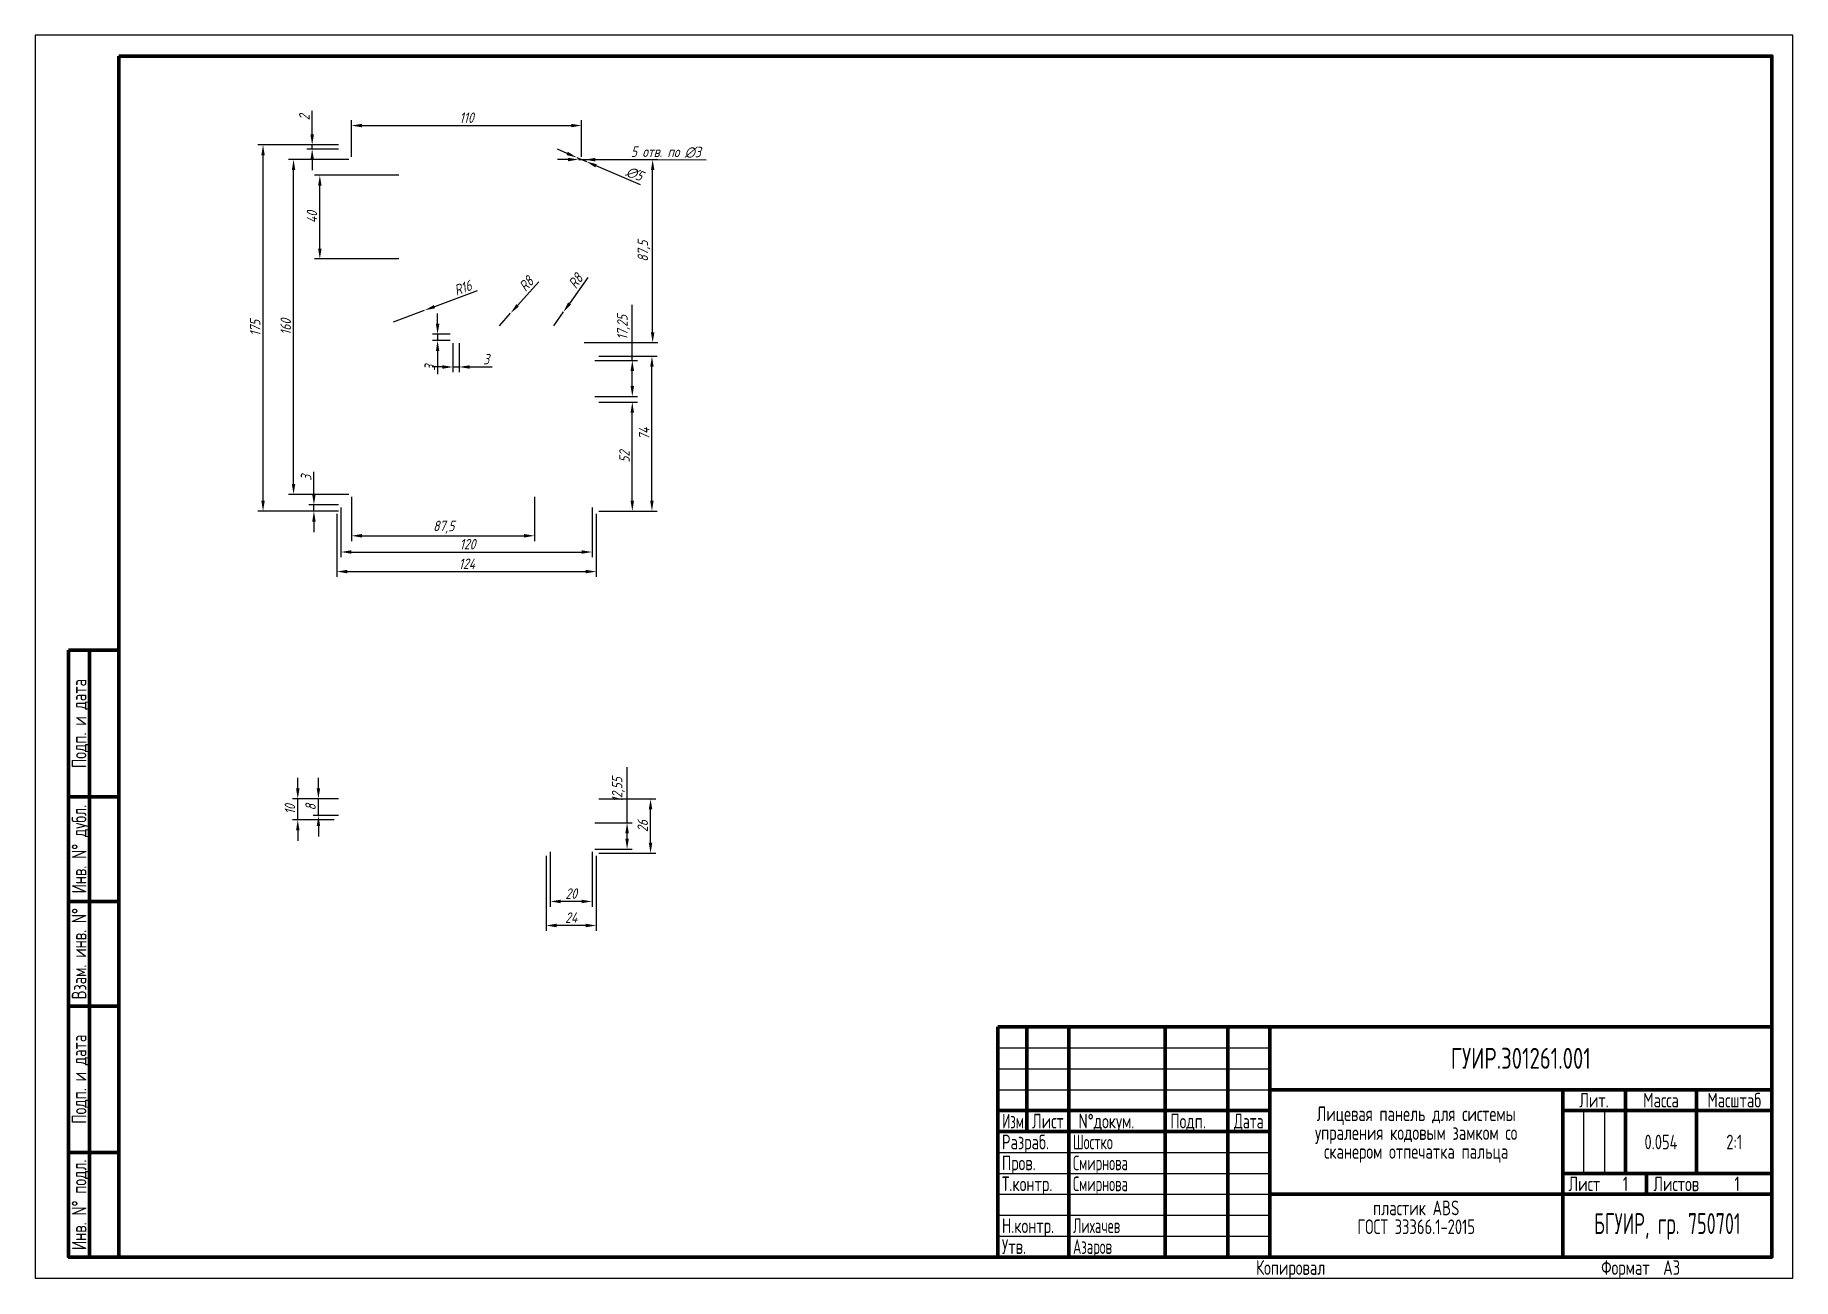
# Paper-space layout 'А3' of a CAD drawing. Header units: millimetres. Extents: x -3 to 417, y -3 to 294.
import ezdxf
from ezdxf.enums import TextEntityAlignment as Align

# ---------------------------------------------------------------- set-up
doc = ezdxf.new("R2010")
doc.units = ezdxf.units.MM
doc.layers.add('РАМКА', color=7, linetype='Continuous', lineweight=60)
doc.styles.get("Standard").update_dxf_attribs({"font": '', "oblique": 15})
doc.styles.add('СПДС', font='geniso.shx', dxfattribs={"width": 0.8})
doc.styles.get('Standard').set_extended_font_data('GOST type A')
doc.dimstyles.new('ISO-25', dxfattribs={"dimtxt": 2.5, "dimasz": 2.5, "dimexe": 1.25, "dimexo": 0.625, "dimtad": 1, "dimtxsty": 'Standard', "dimcen": 2.5, "dimadec": 0, "dimazin": 0, "dimtfac": 1, "dimtmove": 0, "dimatfit": 3, "dimfxl": 1, "dimarcsym": 0})

# ---------------------------------------------------------------- blocks, each defined once
blk = doc.blocks.new('*U7')
at = {"color": 0, "linetype": 'Continuous', "lineweight": 25}
blk.add_lwpolyline([(-420, 0), (0, 0), (0, 297), (-420, 297)], close=True, dxfattribs=at)
at = {"color": 0, "linetype": 'Continuous', "lineweight": -2}
for points in [[(-400, 292), (-5, 292), (-5, 5), (-400, 5)], [(-412, 150), (-407, 150), (-407, 115), (-412, 115)], [(-407, 115), (-400, 115), (-400, 150), (-407, 150)], [(-412, 115), (-407, 115), (-407, 90), (-412, 90)], [(-407, 115), (-400, 115), (-400, 90), (-407, 90)], [(-412, 90), (-407, 90), (-407, 65), (-412, 65)], [(-407, 90), (-400, 90), (-400, 65), (-407, 65)], [(-412, 65), (-407, 65), (-407, 30), (-412, 30)], [(-407, 30), (-400, 30), (-400, 65), (-407, 65)], [(-412, 30), (-407, 30), (-407, 5), (-412, 5)], [(-407, 30), (-400, 30), (-400, 5), (-407, 5)]]:
    blk.add_lwpolyline(points, close=True, dxfattribs=at)
at = {"color": 0, "linetype": 'Continuous', "lineweight": 20, "style": 'СПДС', "width": 0.8}
for s, p in [('Подп. и дата', (-409.5, 132.5)), ('Инв. N%%D дубл.', (-409.5, 102.5)), ('Взам. инв. N%%D', (-409.5, 77.5)), ('Подп. и дата', (-409.5, 47.5)), ('Инв. N%%D подл.', (-409.5, 17.5))]:
    blk.add_text(s, height=3.5, rotation=90, dxfattribs=at).set_placement(p, align=Align.MIDDLE_CENTER)
blk = doc.blocks.new('*U4')
at = {"color": 0, "linetype": 'Continuous', "lineweight": -2}
for p, q in [((-178, 55), (-178, 30)), ((-168, 55), (-168, 0)), ((-145, 55), (-145, 0)), ((-130, 55), (-130, 0)), ((-120, 55), (-120, 0)), ((-120, 40), (0, 40)), ((-50, 40), (-50, 0)), ((-35, 40), (-35, 20)), ((-18, 40), (-18, 20)), ((-185, 35), (-120, 35)), ((0, 35), (-50, 35)), ((-185, 30), (-120, 30)), ((0, 20), (-50, 20)), ((-30, 20), (-30, 15)), ((0, 15), (-120, 15))]:
    blk.add_line(p, q, dxfattribs=at)
at = {"color": 0, "linetype": 'Continuous', "lineweight": 20}
for p, q in [((-185, 50), (-120, 50)), ((-185, 45), (-120, 45)), ((-185, 40), (-120, 40)), ((-45, 35), (-45, 20)), ((-40, 35), (-40, 20)), ((-185, 25), (-120, 25)), ((-185, 20), (-120, 20)), ((-185, 15), (-120, 15)), ((-185, 10), (-120, 10)), ((-185, 5), (-120, 5))]:
    blk.add_line(p, q, dxfattribs=at)
at = {"color": 0, "linetype": 'Continuous', "lineweight": -2}
blk.add_lwpolyline([(-185, 55), (0, 55), (0, 0), (-185, 0)], close=True, dxfattribs=at)
at = {"color": 0, "linetype": 'Continuous', "lineweight": 20, "style": 'СПДС'}
for s, width, p in [('Лит.', 0.8, (-42.5, 37.5)), ('Масса', 0.8, (-26.5, 37.5)), ('Масштаб', 0.8, (-9, 37.5)), ('Изм.', 0.7, (-181, 32.5)), ('Лист', 0.8, (-173, 32.5)), ('N%%Dдокум.', 0.8, (-159, 32.5)), ('Подп.', 0.8, (-139.5, 32.5)), ('Дата', 0.75, (-125, 32.5)), ('Лист', 0.8, (-44.82, 17.5)), ('Листов', 0.8, (-22.86, 17.5)), ('Копировал', 0.8, (-115, -2.5)), ('Формат', 0.8, (-35, -2.5))]:
    blk.add_text(s, height=3.5, dxfattribs=dict(at, width=width)).set_placement(p, align=Align.MIDDLE_CENTER)
at = {"color": 0, "linetype": 'Continuous', "lineweight": 20, "style": 'СПДС', "flags": 8}
for tag, height, width, p in [('IZM1', 3.5, 0.8, (-181.5, 50.75)), ('LIST1', 3.5, 0.8, (-173, 50.75)), ('NDOC1', 3.5, 0.7, (-157, 50.75)), ('DAT1', 3.5, 0.6, (-125, 50.75)), ('IZM2', 3.5, 0.8, (-181.5, 45.75)), ('LIST2', 3.5, 0.8, (-173, 45.75)), ('NDOC2', 3.5, 0.7, (-157, 45.75)), ('DAT2', 3.5, 0.6, (-125, 45.75)), ('OBOZNACHEN', 5, 0.8, (-60, 45)), ('IZM3', 3.5, 0.8, (-181.5, 40.75)), ('LIST3', 3.5, 0.8, (-173, 40.75)), ('NDOC3', 3.5, 0.7, (-157, 40.75)), ('DAT3', 3.5, 0.6, (-125, 40.75)), ('IZM4', 3.5, 0.8, (-181.5, 35.75)), ('LIST4', 3.5, 0.8, (-173, 35.75)), ('NDOC4', 3.5, 0.7, (-157, 35.75)), ('DAT4', 3.5, 0.6, (-125, 35.75)), ('NAME-PRODUKT1', 3.5, 0.8, (-85, 32.5)), ('NAME-PRODUKT2', 3.5, 0.8, (-85, 28)), ('DATE1', 3.5, 0.6, (-125, 25.75)), ('NAME-PRODUKT3', 3.5, 0.8, (-85, 23.5)), ('DATE2', 3.5, 0.6, (-125, 20.75)), ('DATE3', 3.5, 0.6, (-125, 15.75)), ('NAME-DOCUMENT', 3.5, 0.8, (-84.97, 16.5)), ('DATE4', 3.5, 0.6, (-125, 10.75)), ('NAME-MAT1', 3.5, 0.8, (-85, 10)), ('DATE5', 3.5, 0.6, (-125, 5.75)), ('NAME-MAT2', 3.5, 0.8, (-85, 5.5)), ('ORGANIZATION', 5, 0.7, (-25, 5.5)), ('ORGANIZATION1', 3.5, 0.8, (-25, 8)), ('DATE6', 3.5, 0.6, (-125, 0.75)), ('NAME-MAT3', 3.5, 0.8, (-85, 1)), ('ORGANIZATION2', 3.5, 0.8, (-25, 3))]:
    blk.add_attdef(tag, text='', height=height, dxfattribs=dict(at, width=width)).set_placement(p, align=Align.CENTER)
for tag, p, width in [('JOB1', (-184, 25.75), 0.8), ('NAME1', (-167, 25.75), 0.7), ('JOB2', (-184, 20.75), 0.8), ('NAME2', (-167, 20.75), 0.7), ('JOB3', (-184, 15.75), 0.8), ('NAME3', (-167, 15.75), 0.7), ('JOB4', (-184, 10.75), 0.8), ('NAME4', (-167, 10.75), 0.7), ('JOB5', (-184, 5.75), 0.8), ('NAME5', (-167, 5.75), 0.7), ('JOB6', (-184, 0.75), 0.8), ('NAME6', (-167, 0.75), 0.7), ('FORMAT', (-25.97, -4.25), 0.8)]:
    blk.add_attdef(tag, p, '', height=3.5, dxfattribs=dict(at, width=width))
at = {"color": 0, "linetype": 'Continuous', "lineweight": 20, "style": 'СПДС', "width": 0.8, "flags": 8}
for tag, p in [('STAGE', (-47.5, 27.5)), ('MASSA', (-26.5, 27.5)), ('SCALE', (-9, 27.5)), ('LIST', (-35, 17.5)), ('LISTS', (-8.32, 17.5))]:
    blk.add_attdef(tag, text='', height=3.5, dxfattribs=at).set_placement(p, align=Align.MIDDLE_CENTER)
blk = doc.blocks.new('*D17')
at = {"color": 0, "lineweight": -2, "transparency": 16777216}
for p, q in [((117.17, 234.94), (112.1, 229.29)), ((107.77, 224.44), (110.44, 227.42))]:
    blk.add_line(p, q, dxfattribs=at)
at = {"color": 0, "transparency": 16777216}
blk.add_solid([(111.79, 229.56), (112.41, 229.01), (110.44, 227.42)], dxfattribs=at)
at = {"layer": 'Defpoints', "color": 0, "transparency": 16777216}
for p in [(110.44, 227.42), (107.77, 224.44)]:
    blk.add_point(p, dxfattribs=at)
at = {"color": 0, "transparency": 16777216, "insert": (114.18, 234.42), "char_height": 2.5, "attachment_point": 5, "rotation": 48.1353}
blk.add_mtext('R8', dxfattribs=at)
blk = doc.blocks.new('*D18')
at = {"color": 0, "lineweight": -2, "transparency": 16777216}
for p, q in [((128.88, 235.97), (124.51, 229.76)), ((120.77, 224.44), (123.07, 227.72))]:
    blk.add_line(p, q, dxfattribs=at)
at = {"color": 0, "transparency": 16777216}
blk.add_solid([(124.17, 230), (124.85, 229.52), (123.07, 227.72)], dxfattribs=at)
at = {"layer": 'Defpoints', "color": 0, "transparency": 16777216}
for p in [(123.07, 227.72), (120.77, 224.44)]:
    blk.add_point(p, dxfattribs=at)
at = {"color": 0, "transparency": 16777216, "insert": (125.97, 235.1), "char_height": 2.5, "attachment_point": 5, "rotation": 54.866}
blk.add_mtext('R8', dxfattribs=at)
blk = doc.blocks.new('*D19')
at = {"color": 0, "lineweight": -2, "transparency": 16777216}
for p, q in [((102.42, 232.74), (92.25, 228.98)), ((82.44, 225.36), (89.9, 228.12))]:
    blk.add_line(p, q, dxfattribs=at)
at = {"color": 0, "transparency": 16777216}
blk.add_solid([(92.1, 229.37), (92.39, 228.59), (89.9, 228.12)], dxfattribs=at)
at = {"layer": 'Defpoints', "color": 0, "transparency": 16777216}
for p in [(89.9, 228.12), (82.44, 225.36)]:
    blk.add_point(p, dxfattribs=at)
at = {"color": 0, "transparency": 16777216, "insert": (99.02, 233.48), "char_height": 2.5, "attachment_point": 5, "rotation": 20.2607}
blk.add_mtext('R16', dxfattribs=at)
blk = doc.blocks.new('*D20')
at = {"color": 0, "lineweight": -2, "transparency": 16777216}
for p, q in [((83.76, 260.38), (63.6, 260.38)), ((64.85, 242.88), (64.85, 257.88)), ((83.76, 240.38), (63.6, 240.38))]:
    blk.add_line(p, q, dxfattribs=at)
at = {"color": 0, "transparency": 16777216}
for points in [[(64.44, 257.88), (65.27, 257.88), (64.85, 260.38)], [(64.44, 242.88), (65.27, 242.88), (64.85, 240.38)]]:
    blk.add_solid(points, dxfattribs=at)
at = {"layer": 'Defpoints', "color": 0, "transparency": 16777216}
for p in [(64.85, 260.38), (84.38, 260.38), (84.38, 240.38)]:
    blk.add_point(p, dxfattribs=at)
at = {"color": 0, "transparency": 16777216, "insert": (62.98, 250.38), "char_height": 2.5, "attachment_point": 5, "rotation": 90}
blk.add_mtext('40', dxfattribs=at)
blk = doc.blocks.new('*D21')
at = {"color": 0, "lineweight": -2, "transparency": 16777216}
for p, q in [((68.28, 267.63), (50.03, 267.63)), ((51.28, 182.63), (51.28, 265.13)), ((68.28, 180.13), (50.03, 180.13))]:
    blk.add_line(p, q, dxfattribs=at)
at = {"color": 0, "transparency": 16777216}
for points in [[(50.87, 265.13), (51.7, 265.13), (51.28, 267.63)], [(50.87, 182.63), (51.7, 182.63), (51.28, 180.13)]]:
    blk.add_solid(points, dxfattribs=at)
at = {"layer": 'Defpoints', "color": 0, "transparency": 16777216}
for p in [(51.28, 267.63), (68.91, 267.63), (68.91, 180.13)]:
    blk.add_point(p, dxfattribs=at)
at = {"color": 0, "transparency": 16777216, "insert": (49.41, 223.88), "char_height": 2.5, "attachment_point": 5, "rotation": 90}
blk.add_mtext('175', dxfattribs=at)
blk = doc.blocks.new('*D22')
at = {"color": 0, "lineweight": -2, "transparency": 16777216}
for p, q in [((63.44, 184.13), (63.44, 189.54)), ((69.28, 181.63), (62.19, 181.63)), ((63.44, 180.13), (63.44, 181.63)), ((69.28, 180.13), (62.19, 180.13)), ((63.44, 177.63), (63.44, 175.13))]:
    blk.add_line(p, q, dxfattribs=at)
at = {"color": 0, "transparency": 16777216}
for points in [[(63.02, 184.13), (63.86, 184.13), (63.44, 181.63)], [(63.02, 177.63), (63.86, 177.63), (63.44, 180.13)]]:
    blk.add_solid(points, dxfattribs=at)
at = {"layer": 'Defpoints', "color": 0, "transparency": 16777216}
for p in [(63.44, 181.63), (69.91, 181.63), (69.91, 180.13)]:
    blk.add_point(p, dxfattribs=at)
at = {"color": 0, "transparency": 16777216, "insert": (61.57, 188.09), "char_height": 2.5, "attachment_point": 5, "rotation": 90}
blk.add_mtext('3', dxfattribs=at)
blk = doc.blocks.new('*D23')
at = {"color": 0, "lineweight": -2, "transparency": 16777216}
for p, q in [((68.91, 179.5), (68.91, 164.42)), ((130.91, 179.5), (130.91, 164.42)), ((71.41, 165.67), (128.41, 165.67))]:
    blk.add_line(p, q, dxfattribs=at)
at = {"color": 0, "transparency": 16777216}
for points in [[(71.41, 166.09), (71.41, 165.26), (68.91, 165.67)], [(128.41, 166.09), (128.41, 165.26), (130.91, 165.67)]]:
    blk.add_solid(points, dxfattribs=at)
at = {"layer": 'Defpoints', "color": 0, "transparency": 16777216}
for p in [(68.91, 180.13), (130.91, 180.13), (130.91, 165.67)]:
    blk.add_point(p, dxfattribs=at)
at = {"color": 0, "transparency": 16777216, "insert": (100, 167.55), "char_height": 2.5, "attachment_point": 5}
blk.add_mtext('124', dxfattribs=at)
blk = doc.blocks.new('*D24')
at = {"color": 0, "lineweight": -2, "transparency": 16777216}
for p, q in [((69.91, 181), (69.91, 169.1)), ((129.91, 181), (129.91, 169.1)), ((72.41, 170.35), (127.41, 170.35))]:
    blk.add_line(p, q, dxfattribs=at)
at = {"color": 0, "transparency": 16777216}
for points in [[(72.41, 170.77), (72.41, 169.94), (69.91, 170.35)], [(127.41, 170.77), (127.41, 169.94), (129.91, 170.35)]]:
    blk.add_solid(points, dxfattribs=at)
at = {"layer": 'Defpoints', "color": 0, "transparency": 16777216}
for p in [(69.91, 181.63), (129.91, 181.63), (129.91, 170.35)]:
    blk.add_point(p, dxfattribs=at)
at = {"color": 0, "transparency": 16777216, "insert": (100.15, 172.23), "char_height": 2.5, "attachment_point": 5}
blk.add_mtext('120', dxfattribs=at)
blk = doc.blocks.new('*D25')
at = {"color": 0, "lineweight": -2, "transparency": 16777216}
for p, q in [((96.66, 220.25), (96.66, 213.32)), ((98.16, 220.25), (98.16, 213.32)), ((94.16, 214.57), (91.66, 214.57)), ((96.66, 214.57), (98.16, 214.57)), ((100.66, 214.57), (106.07, 214.57))]:
    blk.add_line(p, q, dxfattribs=at)
at = {"color": 0, "transparency": 16777216}
for points in [[(94.16, 214.98), (94.16, 214.15), (96.66, 214.57)], [(100.66, 214.98), (100.66, 214.15), (98.16, 214.57)]]:
    blk.add_solid(points, dxfattribs=at)
at = {"layer": 'Defpoints', "color": 0, "transparency": 16777216}
for p in [(96.66, 220.88), (98.16, 220.88), (98.16, 214.57)]:
    blk.add_point(p, dxfattribs=at)
at = {"color": 0, "transparency": 16777216, "insert": (104.61, 216.44), "char_height": 2.5, "attachment_point": 5}
blk.add_mtext('3', dxfattribs=at)
blk = doc.blocks.new('*D26')
at = {"color": 0, "lineweight": -2, "transparency": 16777216}
for p, q in [((92.99, 224.88), (92.99, 227.38)), ((96.03, 222.38), (91.74, 222.38)), ((96.03, 220.88), (91.74, 220.88)), ((92.99, 222.38), (92.99, 220.88)), ((92.99, 218.38), (92.99, 212.88))]:
    blk.add_line(p, q, dxfattribs=at)
at = {"color": 0, "transparency": 16777216}
for points in [[(92.58, 224.88), (93.41, 224.88), (92.99, 222.38)], [(92.58, 218.38), (93.41, 218.38), (92.99, 220.88)]]:
    blk.add_solid(points, dxfattribs=at)
at = {"layer": 'Defpoints', "color": 0, "transparency": 16777216}
for p in [(92.99, 220.88), (96.66, 222.38), (96.66, 220.88)]:
    blk.add_point(p, dxfattribs=at)
at = {"color": 0, "transparency": 16777216, "insert": (91.12, 214.38), "char_height": 2.5, "attachment_point": 5, "rotation": 90}
blk.add_mtext('3', dxfattribs=at)
blk = doc.blocks.new('*D27')
at = {"color": 0, "lineweight": -2, "transparency": 16777216}
for p, q in [((131.53, 217.13), (145.46, 217.13)), ((144.21, 182.63), (144.21, 214.63)), ((131.53, 180.13), (145.46, 180.13))]:
    blk.add_line(p, q, dxfattribs=at)
at = {"color": 0, "transparency": 16777216}
for points in [[(143.79, 214.63), (144.62, 214.63), (144.21, 217.13)], [(143.79, 182.63), (144.62, 182.63), (144.21, 180.13)]]:
    blk.add_solid(points, dxfattribs=at)
at = {"layer": 'Defpoints', "color": 0, "transparency": 16777216}
for p in [(130.91, 217.13), (144.21, 217.13), (130.91, 180.13)]:
    blk.add_point(p, dxfattribs=at)
at = {"color": 0, "transparency": 16777216, "insert": (142.33, 198.63), "char_height": 2.5, "attachment_point": 5, "rotation": 90}
blk.add_mtext('74', dxfattribs=at)
blk = doc.blocks.new('*D28')
at = {"color": 0, "lineweight": -2, "transparency": 16777216}
for p, q in [((131.53, 206.13), (140.77, 206.13)), ((139.52, 182.63), (139.52, 203.63)), ((131.53, 180.13), (140.77, 180.13))]:
    blk.add_line(p, q, dxfattribs=at)
at = {"color": 0, "transparency": 16777216}
for points in [[(139.1, 203.63), (139.93, 203.63), (139.52, 206.13)], [(139.1, 182.63), (139.93, 182.63), (139.52, 180.13)]]:
    blk.add_solid(points, dxfattribs=at)
at = {"layer": 'Defpoints', "color": 0, "transparency": 16777216}
for p in [(130.91, 206.13), (139.52, 206.13), (130.91, 180.13)]:
    blk.add_point(p, dxfattribs=at)
at = {"color": 0, "transparency": 16777216, "insert": (137.64, 193.13), "char_height": 2.5, "attachment_point": 5, "rotation": 90}
blk.add_mtext('52', dxfattribs=at)
blk = doc.blocks.new('*D29')
at = {"color": 0, "lineweight": -2, "transparency": 16777216}
for p, q in [((124.16, 264.14), (121.66, 264.16)), ((126.66, 264.13), (128.16, 264.12)), ((157.18, 263.97), (130.66, 264.11))]:
    blk.add_line(p, q, dxfattribs=at)
at = {"color": 0, "transparency": 16777216}
for points in [[(124.16, 264.56), (124.15, 263.73), (126.66, 264.13)], [(130.66, 264.53), (130.65, 263.69), (128.16, 264.12)]]:
    blk.add_solid(points, dxfattribs=at)
at = {"layer": 'Defpoints', "color": 0, "transparency": 16777216}
for p in [(126.66, 264.13), (128.16, 264.12)]:
    blk.add_point(p, dxfattribs=at)
at = {"color": 0, "transparency": 16777216, "insert": (147.54, 265.9), "char_height": 2.5, "attachment_point": 5, "rotation": 359.6968}
blk.add_mtext('5 отв. по ∅3', dxfattribs=at)
blk = doc.blocks.new('*D30')
at = {"color": 0, "lineweight": -2, "transparency": 16777216}
for p, q in [((123.96, 265.6), (121.66, 266.59)), ((126.26, 264.62), (128.55, 263.64)), ((141.47, 258.11), (130.85, 262.65))]:
    blk.add_line(p, q, dxfattribs=at)
at = {"color": 0, "transparency": 16777216}
for points in [[(124.12, 265.99), (123.79, 265.22), (126.26, 264.62)], [(131.02, 263.03), (130.69, 262.27), (128.55, 263.64)]]:
    blk.add_solid(points, dxfattribs=at)
at = {"layer": 'Defpoints', "color": 0, "transparency": 16777216}
for p in [(126.26, 264.62), (128.55, 263.64)]:
    blk.add_point(p, dxfattribs=at)
at = {"color": 0, "transparency": 16777216, "insert": (140.07, 260.75), "char_height": 2.5, "attachment_point": 5, "rotation": 336.8362}
blk.add_mtext('∅5', dxfattribs=at)
blk = doc.blocks.new('*D31')
at = {"color": 0, "lineweight": -2, "transparency": 16777216}
for p, q in [((118.91, 97.73), (118.91, 79.85)), ((130.91, 97.73), (130.91, 79.85)), ((128.41, 81.1), (121.41, 81.1))]:
    blk.add_line(p, q, dxfattribs=at)
at = {"color": 0, "transparency": 16777216}
for points in [[(121.41, 81.52), (121.41, 80.69), (118.91, 81.1)], [(128.41, 81.52), (128.41, 80.69), (130.91, 81.1)]]:
    blk.add_solid(points, dxfattribs=at)
at = {"layer": 'Defpoints', "color": 0, "transparency": 16777216}
for p in [(118.91, 98.36), (130.91, 98.36), (118.91, 81.1)]:
    blk.add_point(p, dxfattribs=at)
at = {"color": 0, "transparency": 16777216, "insert": (124.91, 82.98), "char_height": 2.5, "attachment_point": 5}
blk.add_mtext('24', dxfattribs=at)
blk = doc.blocks.new('*D32')
at = {"color": 0, "lineweight": -2, "transparency": 16777216}
for p, q in [((119.91, 98.73), (119.91, 85.6)), ((129.91, 98.73), (129.91, 85.6)), ((127.41, 86.85), (122.41, 86.85))]:
    blk.add_line(p, q, dxfattribs=at)
at = {"color": 0, "transparency": 16777216}
for points in [[(122.41, 87.27), (122.41, 86.43), (119.91, 86.85)], [(127.41, 87.27), (127.41, 86.43), (129.91, 86.85)]]:
    blk.add_solid(points, dxfattribs=at)
at = {"layer": 'Defpoints', "color": 0, "transparency": 16777216}
for p in [(119.91, 99.36), (129.91, 99.36), (119.91, 86.85)]:
    blk.add_point(p, dxfattribs=at)
at = {"color": 0, "transparency": 16777216, "insert": (124.91, 88.72), "char_height": 2.5, "attachment_point": 5}
blk.add_mtext('20', dxfattribs=at)
blk = doc.blocks.new('*D33')
at = {"color": 0, "lineweight": -2, "transparency": 16777216}
for p, q in [((59.58, 113.86), (59.58, 116.36)), ((68.28, 111.36), (58.33, 111.36)), ((59.58, 106.36), (59.58, 111.36)), ((68.28, 106.36), (58.33, 106.36)), ((59.58, 103.86), (59.58, 101.36))]:
    blk.add_line(p, q, dxfattribs=at)
at = {"color": 0, "transparency": 16777216}
for points in [[(59.17, 113.86), (60, 113.86), (59.58, 111.36)], [(59.17, 103.86), (60, 103.86), (59.58, 106.36)]]:
    blk.add_solid(points, dxfattribs=at)
at = {"layer": 'Defpoints', "color": 0, "transparency": 16777216}
for p in [(59.58, 111.36), (68.91, 111.36), (68.91, 106.36)]:
    blk.add_point(p, dxfattribs=at)
at = {"color": 0, "transparency": 16777216, "insert": (57.71, 108.86), "char_height": 2.5, "attachment_point": 5, "rotation": 90}
blk.add_mtext('10', dxfattribs=at)
blk = doc.blocks.new('*D34')
at = {"color": 0, "lineweight": -2, "transparency": 16777216}
for p, q in [((131.53, 111.36), (145.13, 111.36)), ((143.88, 100.86), (143.88, 108.86)), ((131.53, 98.36), (145.13, 98.36))]:
    blk.add_line(p, q, dxfattribs=at)
at = {"color": 0, "transparency": 16777216}
for points in [[(143.46, 108.86), (144.29, 108.86), (143.88, 111.36)], [(143.46, 100.86), (144.29, 100.86), (143.88, 98.36)]]:
    blk.add_solid(points, dxfattribs=at)
at = {"layer": 'Defpoints', "color": 0, "transparency": 16777216}
for p in [(130.91, 111.36), (143.88, 111.36), (130.91, 98.36)]:
    blk.add_point(p, dxfattribs=at)
at = {"color": 0, "transparency": 16777216, "insert": (142, 104.86), "char_height": 2.5, "attachment_point": 5, "rotation": 90}
blk.add_mtext('26', dxfattribs=at)
blk = doc.blocks.new('*D35')
at = {"color": 0, "lineweight": -2, "transparency": 16777216}
for p, q in [((139.52, 216.13), (139.52, 229.46)), ((130.53, 216.13), (140.77, 216.13)), ((139.52, 210), (139.52, 213.63)), ((130.53, 207.5), (140.77, 207.5))]:
    blk.add_line(p, q, dxfattribs=at)
at = {"color": 0, "transparency": 16777216}
for points in [[(139.1, 213.63), (139.93, 213.63), (139.52, 216.13)], [(139.1, 210), (139.93, 210), (139.52, 207.5)]]:
    blk.add_solid(points, dxfattribs=at)
at = {"layer": 'Defpoints', "color": 0, "transparency": 16777216}
for p in [(129.91, 216.13), (139.52, 216.13), (129.91, 207.5)]:
    blk.add_point(p, dxfattribs=at)
at = {"color": 0, "transparency": 16777216, "insert": (137.43, 224.04), "char_height": 2.5, "attachment_point": 5, "rotation": 90}
blk.add_mtext('17,25', dxfattribs=at)
blk = doc.blocks.new('*D36')
at = {"color": 0, "lineweight": -2, "transparency": 16777216}
for p, q in [((138.27, 105.63), (138.27, 118.96)), ((130.53, 105.63), (139.52, 105.63)), ((138.27, 101.86), (138.27, 103.13)), ((130.53, 99.36), (139.52, 99.36))]:
    blk.add_line(p, q, dxfattribs=at)
at = {"color": 0, "transparency": 16777216}
for points in [[(137.85, 103.13), (138.69, 103.13), (138.27, 105.63)], [(137.85, 101.86), (138.69, 101.86), (138.27, 99.36)]]:
    blk.add_solid(points, dxfattribs=at)
at = {"layer": 'Defpoints', "color": 0, "transparency": 16777216}
for p in [(129.91, 105.63), (138.27, 105.63), (129.91, 99.36)]:
    blk.add_point(p, dxfattribs=at)
at = {"color": 0, "transparency": 16777216, "insert": (136.19, 113.55), "char_height": 2.5, "attachment_point": 5, "rotation": 90}
blk.add_mtext('12,55', dxfattribs=at)
blk = doc.blocks.new('*D37')
at = {"color": 0, "lineweight": -2, "transparency": 16777216}
for p, q in [((71.78, 264.13), (57.33, 264.13)), ((58.58, 186.63), (58.58, 261.63)), ((71.78, 184.13), (57.33, 184.13))]:
    blk.add_line(p, q, dxfattribs=at)
at = {"color": 0, "transparency": 16777216}
for points in [[(58.16, 261.63), (58.99, 261.63), (58.58, 264.13)], [(58.16, 186.63), (58.99, 186.63), (58.58, 184.13)]]:
    blk.add_solid(points, dxfattribs=at)
at = {"layer": 'Defpoints', "color": 0, "transparency": 16777216}
for p in [(58.58, 264.13), (72.41, 264.13), (72.41, 184.13)]:
    blk.add_point(p, dxfattribs=at)
at = {"color": 0, "transparency": 16777216, "insert": (56.7, 224.13), "char_height": 2.5, "attachment_point": 5, "rotation": 90}
blk.add_mtext('160', dxfattribs=at)
blk = doc.blocks.new('*D38')
at = {"color": 0, "lineweight": -2, "transparency": 16777216}
for p, q in [((63.02, 270.13), (63.02, 275.81)), ((69.28, 267.63), (61.77, 267.63)), ((69.28, 266.63), (61.77, 266.63)), ((63.02, 266.63), (63.02, 267.63)), ((63.02, 264.13), (63.02, 261.63))]:
    blk.add_line(p, q, dxfattribs=at)
at = {"color": 0, "transparency": 16777216}
for points in [[(62.61, 270.13), (63.44, 270.13), (63.02, 267.63)], [(62.61, 264.13), (63.44, 264.13), (63.02, 266.63)]]:
    blk.add_solid(points, dxfattribs=at)
at = {"layer": 'Defpoints', "color": 0, "transparency": 16777216}
for p in [(63.02, 267.63), (69.91, 267.63), (69.91, 266.63)]:
    blk.add_point(p, dxfattribs=at)
at = {"color": 0, "transparency": 16777216, "insert": (61.15, 274.22), "char_height": 2.5, "attachment_point": 5, "rotation": 90}
blk.add_mtext('2', dxfattribs=at)
blk = doc.blocks.new('*D39')
at = {"color": 0, "lineweight": -2, "transparency": 16777216}
for p, q in [((72.41, 264.75), (72.41, 273.51)), ((127.41, 264.75), (127.41, 273.51)), ((74.91, 272.26), (124.91, 272.26))]:
    blk.add_line(p, q, dxfattribs=at)
at = {"color": 0, "transparency": 16777216}
for points in [[(74.91, 272.68), (74.91, 271.84), (72.41, 272.26)], [(124.91, 272.68), (124.91, 271.84), (127.41, 272.26)]]:
    blk.add_solid(points, dxfattribs=at)
at = {"layer": 'Defpoints', "color": 0, "transparency": 16777216}
for p in [(127.41, 272.26), (72.41, 264.13), (127.41, 264.13)]:
    blk.add_point(p, dxfattribs=at)
at = {"color": 0, "transparency": 16777216, "insert": (99.91, 274.14), "char_height": 2.5, "attachment_point": 5}
blk.add_mtext('110', dxfattribs=at)
blk = doc.blocks.new('*D40')
at = {"color": 0, "lineweight": -2, "transparency": 16777216}
for p, q in [((72.41, 183.5), (72.41, 172.98)), ((116.16, 183.5), (116.16, 172.98)), ((74.91, 174.23), (113.66, 174.23))]:
    blk.add_line(p, q, dxfattribs=at)
at = {"color": 0, "transparency": 16777216}
for points in [[(74.91, 174.65), (74.91, 173.81), (72.41, 174.23)], [(113.66, 174.65), (113.66, 173.81), (116.16, 174.23)]]:
    blk.add_solid(points, dxfattribs=at)
at = {"layer": 'Defpoints', "color": 0, "transparency": 16777216}
for p in [(72.41, 184.13), (116.16, 184.13), (116.16, 174.23)]:
    blk.add_point(p, dxfattribs=at)
at = {"color": 0, "transparency": 16777216, "insert": (94.46, 176.29), "char_height": 2.5, "attachment_point": 5}
blk.add_mtext('87,5', dxfattribs=at)
blk = doc.blocks.new('*D41')
at = {"color": 0, "lineweight": -2, "transparency": 16777216}
for p, q in [((128.03, 264.13), (145.63, 264.13)), ((144.38, 222.88), (144.38, 261.63)), ((128.03, 220.38), (145.63, 220.38))]:
    blk.add_line(p, q, dxfattribs=at)
at = {"color": 0, "transparency": 16777216}
for points in [[(143.97, 261.63), (144.8, 261.63), (144.38, 264.13)], [(143.97, 222.88), (144.8, 222.88), (144.38, 220.38)]]:
    blk.add_solid(points, dxfattribs=at)
at = {"layer": 'Defpoints', "color": 0, "transparency": 16777216}
for p in [(127.41, 264.13), (144.38, 264.13), (127.41, 220.38)]:
    blk.add_point(p, dxfattribs=at)
at = {"color": 0, "transparency": 16777216, "insert": (142.32, 242.25), "char_height": 2.5, "attachment_point": 5, "rotation": 90}
blk.add_mtext('87,5', dxfattribs=at)
blk = doc.blocks.new('*D42')
at = {"color": 0, "lineweight": -2, "transparency": 16777216}
for p, q in [((64.52, 113.86), (64.52, 116.36)), ((69.28, 111.36), (63.27, 111.36)), ((64.52, 107.36), (64.52, 111.36)), ((69.28, 107.36), (63.27, 107.36)), ((64.52, 104.86), (64.52, 102.36))]:
    blk.add_line(p, q, dxfattribs=at)
at = {"color": 0, "transparency": 16777216}
for points in [[(64.1, 113.86), (64.93, 113.86), (64.52, 111.36)], [(64.1, 104.86), (64.93, 104.86), (64.52, 107.36)]]:
    blk.add_solid(points, dxfattribs=at)
at = {"layer": 'Defpoints', "color": 0, "transparency": 16777216}
for p in [(64.52, 111.36), (69.91, 111.36), (69.91, 107.36)]:
    blk.add_point(p, dxfattribs=at)
at = {"color": 0, "transparency": 16777216, "insert": (62.64, 109.36), "char_height": 2.5, "attachment_point": 5, "rotation": 90}
blk.add_mtext('8', dxfattribs=at)

psp = doc.layouts.new('А3')

# ---------------------------------------------------------------- block references
at = {"layer": 'РАМКА'}
psp.add_blockref('*U7', (416.8294, -3.1351), dxfattribs=at)
ref = psp.add_blockref('*U4', (411.8294, 1.8649), dxfattribs=at)
ref.add_attrib('OBOZNACHEN', 'ГУИР.301261.001', dxfattribs={"layer": '0', "color": 0, "linetype": 'Continuous', "lineweight": 20, "height": 5, "style": 'СПДС', "width": 0.8}).set_placement((351.8294, 46.8649), align=Align.CENTER)
ref.add_attrib('NAME-PRODUKT1', 'Лицевая панель для системы', dxfattribs={"layer": '0', "color": 0, "linetype": 'Continuous', "lineweight": 20, "height": 3.5, "style": 'СПДС', "width": 0.8}).set_placement((326.8294, 34.3649), align=Align.CENTER)
ref.add_attrib('NAME-PRODUKT2', 'упраления кодовым замком со', dxfattribs={"layer": '0', "color": 0, "linetype": 'Continuous', "lineweight": 20, "height": 3.5, "style": 'СПДС', "width": 0.8}).set_placement((326.8294, 29.8649), align=Align.CENTER)
ref.add_attrib('NAME-PRODUKT3', 'сканером отпечатка пальца', dxfattribs={"layer": '0', "color": 0, "linetype": 'Continuous', "lineweight": 20, "height": 3.5, "style": 'СПДС', "width": 0.8}).set_placement((326.8294, 25.3649), align=Align.CENTER)
ref.add_attrib('NAME-MAT1', 'пластик ABS', dxfattribs={"layer": '0', "color": 0, "linetype": 'Continuous', "lineweight": 20, "height": 3.5, "style": 'СПДС', "width": 0.8}).set_placement((326.8294, 11.8649), align=Align.CENTER)
ref.add_attrib('NAME-MAT2', 'ГОСТ 33366.1-2015', dxfattribs={"layer": '0', "color": 0, "linetype": 'Continuous', "lineweight": 20, "height": 3.5, "style": 'СПДС', "width": 0.8}).set_placement((326.8294, 7.3649), align=Align.CENTER)
ref.add_attrib('MASSA', '0.054', dxfattribs={"layer": '0', "color": 0, "linetype": 'Continuous', "lineweight": 20, "height": 3.5, "style": 'СПДС', "width": 0.8}).set_placement((385.3294, 29.3649), align=Align.MIDDLE_CENTER)
ref.add_attrib('SCALE', '2:1', dxfattribs={"layer": '0', "color": 0, "linetype": 'Continuous', "lineweight": 20, "height": 3.5, "style": 'СПДС', "width": 0.8}).set_placement((402.8294, 29.3649), align=Align.MIDDLE_CENTER)
ref.add_attrib('ORGANIZATION', 'БГУИР, гр. 750701', dxfattribs={"layer": '0', "color": 0, "linetype": 'Continuous', "lineweight": 20, "height": 5, "style": 'СПДС', "width": 0.7}).set_placement((386.8294, 7.3649), align=Align.CENTER)
ref.add_attrib('JOB1', 'Разраб.', (227.8294, 27.6149), dxfattribs={"layer": '0', "color": 0, "linetype": 'Continuous', "lineweight": 20, "height": 3.5, "style": 'СПДС', "width": 0.8})
ref.add_attrib('NAME1', 'Шостко', (244.8294, 27.6149), dxfattribs={"layer": '0', "color": 0, "linetype": 'Continuous', "lineweight": 20, "height": 3.5, "style": 'СПДС', "width": 0.7})
ref.add_attrib('JOB2', 'Пров.', (227.8294, 22.6149), dxfattribs={"layer": '0', "color": 0, "linetype": 'Continuous', "lineweight": 20, "height": 3.5, "style": 'СПДС', "width": 0.8})
ref.add_attrib('NAME2', 'Смирнова', (244.8294, 22.6149), dxfattribs={"layer": '0', "color": 0, "linetype": 'Continuous', "lineweight": 20, "height": 3.5, "style": 'СПДС', "width": 0.7})
ref.add_attrib('JOB3', 'Т.контр.', (227.8294, 17.6149), dxfattribs={"layer": '0', "color": 0, "linetype": 'Continuous', "lineweight": 20, "height": 3.5, "style": 'СПДС', "width": 0.8})
ref.add_attrib('NAME3', 'Смирнова', (244.8294, 17.6149), dxfattribs={"layer": '0', "color": 0, "linetype": 'Continuous', "lineweight": 20, "height": 3.5, "style": 'СПДС', "width": 0.7})
ref.add_attrib('JOB5', 'Н.контр.', (227.8294, 7.6149), dxfattribs={"layer": '0', "color": 0, "linetype": 'Continuous', "lineweight": 20, "height": 3.5, "style": 'СПДС', "width": 0.8})
ref.add_attrib('NAME5', 'Лихачев', (244.8294, 7.6149), dxfattribs={"layer": '0', "color": 0, "linetype": 'Continuous', "lineweight": 20, "height": 3.5, "style": 'СПДС', "width": 0.7})
ref.add_attrib('JOB6', 'Утв.', (227.8294, 2.6149), dxfattribs={"layer": '0', "color": 0, "linetype": 'Continuous', "lineweight": 20, "height": 3.5, "style": 'СПДС', "width": 0.8})
ref.add_attrib('NAME6', 'Азаров', (244.8294, 2.6149), dxfattribs={"layer": '0', "color": 0, "linetype": 'Continuous', "lineweight": 20, "height": 3.5, "style": 'СПДС', "width": 0.7})
ref.add_attrib('FORMAT', 'A3', (385.8559, -2.3851), dxfattribs={"layer": '0', "color": 0, "linetype": 'Continuous', "lineweight": 20, "height": 3.5, "style": 'СПДС', "width": 0.8})
ref.add_attrib('LIST', '1', dxfattribs={"layer": '0', "color": 0, "linetype": 'Continuous', "lineweight": 20, "height": 3.5, "style": 'СПДС', "width": 0.8}).set_placement((376.8294, 19.3649), align=Align.MIDDLE_CENTER)
ref.add_attrib('LISTS', '1', dxfattribs={"layer": '0', "color": 0, "linetype": 'Continuous', "lineweight": 20, "height": 3.5, "style": 'СПДС', "width": 0.8}).set_placement((403.5079, 19.3649), align=Align.MIDDLE_CENTER)

# ---------------------------------------------------------------- dimensions: what is measured, and where the dimension line sits
for base, p1, p2, picture, middle in [((63.0245, 267.6269), (69.9053, 266.6269), (69.9053, 267.6269), '*D38', (61.1487, 274.2187)), ((51.284, 267.6269), (68.9053, 180.1269), (68.9053, 267.6269), '*D21', (49.409, 223.8769)), ((58.5775, 264.1269), (72.4053, 184.1269), (72.4053, 264.1269), '*D37', (56.7016, 224.1269)), ((144.3823, 264.1269), (127.4053, 220.3769), (127.4053, 264.1269), '*D41', (142.3188, 242.2519)), ((64.8541, 260.3769), (84.3837, 240.3769), (84.3837, 260.3769), '*D20', (62.9791, 250.3769)), ((92.9917, 220.8769), (96.6553, 222.3769), (96.6553, 220.8769), '*D26', (91.1158, 214.3806)), ((139.5174, 216.1269), (129.9053, 207.5019), (129.9053, 216.1269), '*D35', (137.4341, 224.0435)), ((144.2051, 217.1269), (130.9053, 180.1269), (130.9053, 217.1269), '*D27', (142.3301, 198.6269)), ((139.5174, 206.1269), (130.9053, 180.1269), (130.9053, 206.1269), '*D28', (137.6424, 193.1269)), ((63.4412, 181.6269), (69.9053, 180.1269), (69.9053, 181.6269), '*D22', (61.5662, 188.0852)), ((138.2713, 105.6295), (129.9053, 99.3568), (129.9053, 105.6295), '*D36', (136.188, 113.5462)), ((59.5817, 111.3568), (68.9053, 106.3568), (68.9053, 111.3568), '*D33', (57.7067, 108.8568)), ((64.5181, 111.3568), (69.9053, 107.3568), (69.9053, 111.3568), '*D42', (62.6422, 109.3568)), ((143.8765, 111.3568), (130.9053, 98.3568), (130.9053, 111.3568), '*D34', (142.0015, 104.8568))]:
    dim = psp.add_linear_dim(base=base, p1=p1, p2=p2, angle=90, dimstyle='ISO-25', override={"dimlfac": -2})
    dim.commit()
    dim.dimension.update_dxf_attribs({"geometry": picture, "text_midpoint": middle})
for base, p1, p2, picture, middle in [((127.4053, 272.2594), (72.4053, 264.1269), (127.4053, 264.1269), '*D39', (99.9053, 274.1353)), ((98.1553, 214.5682), (96.6553, 220.8769), (98.1553, 220.8769), '*D25', (104.6137, 216.4432)), ((118.9053, 81.1028), (130.9053, 98.3568), (118.9053, 98.3568), '*D31', (124.9053, 82.9778)), ((119.9053, 86.8497), (129.9053, 99.3568), (119.9053, 99.3568), '*D32', (124.9053, 88.7247))]:
    dim = psp.add_linear_dim(base=base, p1=p1, p2=p2, dimstyle='ISO-25', override={"dimlfac": -2})
    dim.commit()
    dim.dimension.update_dxf_attribs({"geometry": picture, "text_midpoint": middle})
dim = psp.add_diameter_dim_2p(p1=(126.6553, 264.1308), p2=(128.1553, 264.1229), text='5 отв. по <>', dimstyle='ISO-25', override={"dimlfac": -2})
dim.commit()
dim.dimension.update_dxf_attribs({"geometry": '*D29', "text_midpoint": (147.53, 264.0204), "dimtype": 163})
dim = psp.add_diameter_dim_2p(p1=(126.2561, 264.6186), p2=(128.5546, 263.6352), dimstyle='ISO-25', override={"dimlfac": -2})
dim.commit()
dim.dimension.update_dxf_attribs({"geometry": '*D30', "text_midpoint": (139.336, 259.0223), "dimtype": 163})
dim = psp.add_radius_dim(center=(82.4428, 225.3644), mpoint=(89.9009, 228.1174), text='R16', dimstyle='ISO-25', override={"dimlfac": -2})
dim.commit()
dim.dimension.update_dxf_attribs({"geometry": '*D19', "text_midpoint": (99.673, 231.7246), "dimtype": 164})
for center, mpoint, picture, middle in [((107.7656, 224.4444), (110.4351, 227.4233), '*D17', (115.5795, 233.1638)), ((120.7656, 224.4444), (123.0676, 227.7156), '*D18', (127.5037, 234.0196))]:
    dim = psp.add_radius_dim(center=center, mpoint=mpoint, dimstyle='ISO-25', override={"dimlfac": -2})
    dim.commit()
    dim.dimension.update_dxf_attribs({"geometry": picture, "text_midpoint": middle, "dimtype": 164})
for base, p1, p2, picture, middle in [((129.9053, 170.3547), (69.9053, 181.6269), (129.9053, 181.6269), '*D24', (100.1498, 170.3547)), ((116.1553, 174.2307), (72.4053, 184.1269), (116.1553, 184.1269), '*D40', (94.4573, 174.2307)), ((130.9053, 165.6733), (68.9053, 180.1269), (130.9053, 180.1269), '*D23', (99.9986, 165.6733))]:
    dim = psp.add_linear_dim(base=base, p1=p1, p2=p2, dimstyle='ISO-25', override={"dimlfac": -2})
    dim.commit()
    dim.dimension.update_dxf_attribs({"geometry": picture, "text_midpoint": middle, "dimtype": 160})

doc.saveas('drawing.dxf')
